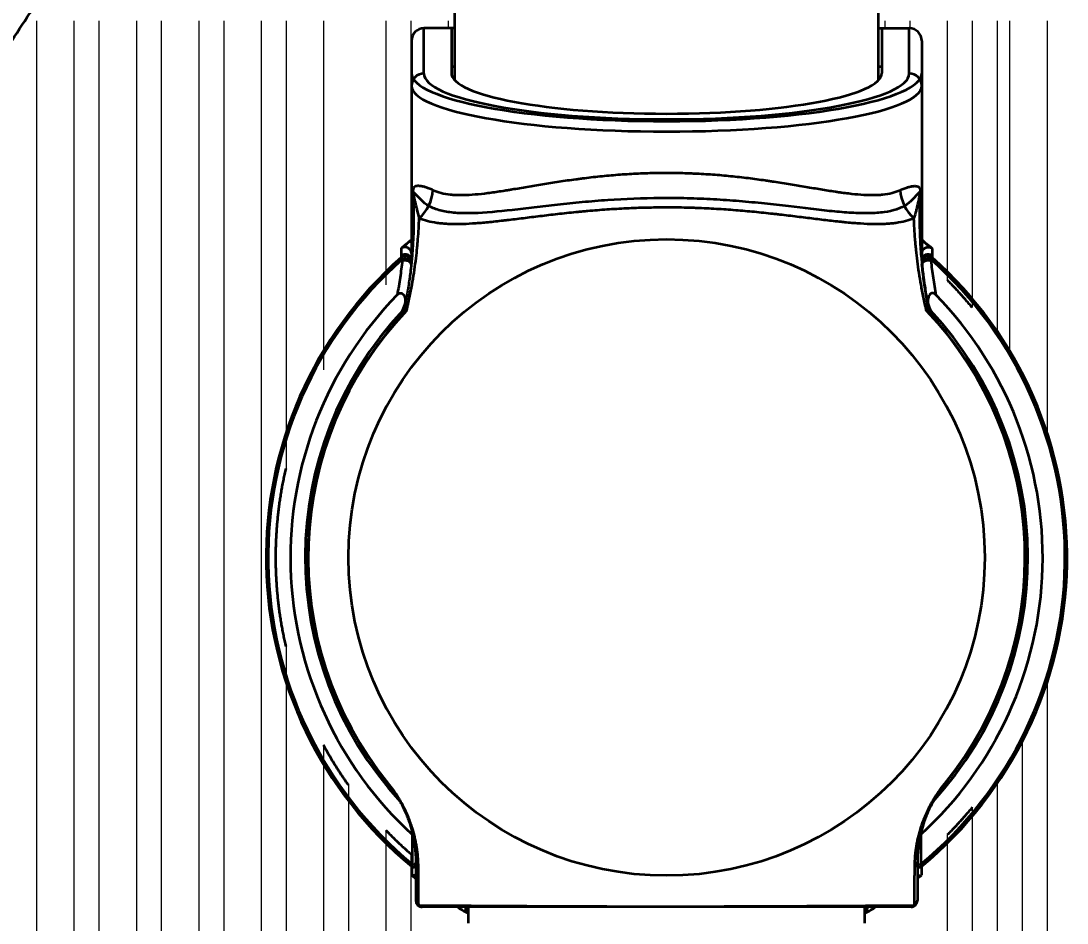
# Model space of a CAD drawing. Header units: millimetres. Extents: x 11 to 411, y 3 to 626.
# Drawn here: x 238.6 to 322.4, y 409.8 to 482.1 of the extents above; entities that cross this region are included whole.
import ezdxf

# ---------------------------------------------------------------- set-up
doc = ezdxf.new("R2010")
doc.units = ezdxf.units.MM
doc.layers.add('1', color=7, linetype='Continuous', lineweight=18)
doc.layers.add('尺寸线层', color=3, linetype='Continuous', lineweight=18)
doc.styles.add('HZ', font='', dxfattribs={"width": 0.8})
doc.styles.get('HZ').set_extended_font_data('宋体')
doc.dimstyles.new('JP20', dxfattribs={"dimtxt": 20, "dimasz": 18, "dimexe": 0.18, "dimexo": 0.0625, "dimgap": 0.09, "dimtad": 1, "dimdec": 1, "dimzin": 12, "dimdsep": 46, "dimtxsty": 'HZ', "dimcen": 0.09, "dimdle": 36, "dimclrd": 136, "dimclre": 4, "dimclrt": 6, "dimadec": 0, "dimazin": 0, "dimtfac": 1, "dimtdec": 1, "dimtmove": 0, "dimatfit": 3, "dimfxl": 1, "dimtolj": 1, "dimarcsym": 0})

# ---------------------------------------------------------------- blocks, each defined once
blk = doc.blocks.new('*X10')
at = {"layer": 'Defpoints', "color": 0}
for p in [(301.841, 534.126), (33.773, 77.126), (220.708, 77.126)]:
    blk.add_point(p, dxfattribs=at)
at = {"layer": '尺寸线层', "color": 4, "linetype": 'Continuous', "lineweight": -2}
for p, q in [((301.778, 534.126), (33.593, 534.126)), ((220.646, 77.126), (33.593, 77.126))]:
    blk.add_line(p, q, dxfattribs=at)
at = {"layer": '尺寸线层', "color": 136, "linetype": 'Continuous', "lineweight": -2}
blk.add_line((33.773, 516.126), (33.773, 95.126), dxfattribs=at)
at = {"layer": '尺寸线层', "color": 136}
for points in [[(36.773, 516.126), (30.773, 516.126), (33.773, 534.126)], [(30.773, 95.126), (36.773, 95.126), (33.773, 77.126)]]:
    blk.add_solid(points, dxfattribs=at)
at = {"layer": '尺寸线层', "color": 6, "insert": (23.683, 305.626), "char_height": 20, "attachment_point": 5, "rotation": 90, "style": 'HZ', "bg_fill": 3, "box_fill_scale": 1.1, "bg_fill_color": 256, "bg_fill_true_color": 13158600, "bg_fill_transparency": 0}
blk.add_mtext('\\A1;457', dxfattribs=at)

msp = doc.modelspace()

# ---------------------------------------------------------------- linework, layer by layer
at = {"layer": '1', "color": 0, "linetype": 'Continuous', "lineweight": 35}
for p, q in [((273.341, 504.126), (273.341, 477.394)), ((307.341, 477.394), (307.341, 504.126)), ((270.891, 477.911), (270.891, 481.542)), ((273.341, 481.542), (270.891, 481.542)), ((273.091, 481.542), (273.091, 477.946)), ((307.341, 481.542), (309.791, 481.542)), ((307.591, 481.542), (307.591, 477.946)), ((309.791, 477.911), (309.791, 481.542)), ((310.791, 480.527), (310.791, 463.094)), ((273.341, 477.455), (273.289, 477.455)), ((307.341, 477.455), (307.393, 477.455)), ((270.004, 468.455), (270.827, 467.617)), ((310.677, 468.455), (309.854, 467.617)), ((268.006, 421.001), (268.033, 421.023)), ((312.676, 421.001), (312.648, 421.023)), ((270.241, 414.7), (270.241, 411.626)), ((310.441, 414.7), (310.441, 411.626)), ((274.441, 411.126), (274.441, 409.826)), ((306.241, 409.826), (306.241, 411.126))]:
    msp.add_line(p, q, dxfattribs=at)
at = {"layer": '1', "color": 0, "linetype": 'Continuous', "lineweight": 15}
for p, q in [((239.841, 482.125), (239.841, 188.108)), ((242.841, 482.124), (242.841, 187.062)), ((244.841, 482.121), (244.841, 186.298)), ((247.841, 482.123), (247.841, 185.062)), ((249.841, 482.124), (249.841, 184.175)), ((252.841, 482.125), (252.841, 182.771)), ((254.841, 482.124), (254.841, 181.778)), ((257.841, 482.124), (257.841, 180.225)), ((259.841, 482.125), (259.841, 446.252)), ((262.841, 482.125), (262.841, 454.155)), ((267.841, 482.125), (267.841, 460.982)), ((269.841, 482.125), (269.841, 462.884)), ((272.841, 482.126), (272.841, 481.542)), ((307.841, 482.125), (307.841, 481.542)), ((309.841, 482.126), (309.841, 481.535)), ((312.841, 482.125), (312.841, 461.357)), ((314.841, 482.125), (314.841, 459.149)), ((316.841, 482.125), (316.841, 456.949)), ((317.841, 482.125), (317.841, 455.363)), ((320.841, 482.125), (320.841, 448.595)), ((259.841, 431.999), (259.841, 179.148)), ((320.841, 429.656), (320.841, 286.952)), ((318.841, 424.715), (318.841, 286.952)), ((262.841, 424.096), (262.841, 177.473)), ((316.841, 421.302), (316.841, 286.952)), ((264.841, 420.888), (264.841, 286.952)), ((314.841, 419.102), (314.841, 286.952)), ((267.841, 417.269), (267.841, 286.952)), ((312.841, 416.895), (312.841, 286.952)), ((269.841, 415.367), (269.841, 286.952))]:
    msp.add_line(p, q, dxfattribs=at)
at = {"layer": '1', "color": 0, "linetype": 'Continuous', "lineweight": 35}
msp.add_circle((290.341, 439.126), 25.5, dxfattribs=at)
for centre, radius, start, end in [((273.091, 477.455), 1, 75.52124, 90), ((307.591, 477.455), 1, 90, 104.47876), ((290.341, 439.126), 32.652, 128.77764, 130.66051), ((290.341, 439.126), 32.627, 128.81431, 130.43259), ((290.341, 439.126), 32.652, 49.33949, 51.22236), ((290.341, 439.126), 32.627, 49.56741, 51.18569), ((290.341, 439.126), 32.102, 131.53146, 230.47879), ((290.341, 439.126), 32.091, 131.53156, 230.46881), ((290.341, 439.126), 31.936, 131.53294, 230.3305), ((290.341, 439.126), 31.936, 309.6695, 48.46706), ((290.341, 439.126), 32.091, 309.53119, 48.46844), ((290.341, 439.126), 32.102, 309.52121, 48.46854), ((290.341, 439.126), 30.147, 135.74703, 227.43618), ((265.071, 460.758), 4.5, 319.43437, 349.83361), ((290.341, 439.126), 30.147, 312.56382, 44.25297), ((290.341, 439.126), 28.966, 136.97042, 222.48328), ((290.341, 439.126), 28.728, 136.48925, 219.05906), ((290.341, 439.126), 28.728, 320.94094, 43.51075), ((290.341, 439.126), 28.966, 317.51672, 43.02958), ((290.341, 439.126), 28.764, 320.94094, 41.45972), ((290.341, 439.126), 32.652, 231.27511, 231.96613), ((290.341, 439.126), 32.652, 308.03369, 308.7248), ((270.741, 411.626), 0.5, 180, 270), ((290.341, 439.126), 32.652, 239.23742, 240.97582), ((290.341, 439.126), 32.652, 299.02281, 300.76265), ((309.941, 411.626), 0.5, 270, 0)]:
    msp.add_arc(centre, radius, start, end, dxfattribs=at)
for centre, major_axis, ratio, start_param, end_param in [((270.891, 480.521), (0, 1.021), 0.979407, 0, 1.570796), ((309.791, 480.521), (0, 1.021), 0.979407, 4.712389, 6.283185), ((290.341, 477.946), (20.45, 0), 0.188679, 3.14285, 6.281928), ((270.891, 476.929), (1, 0), 0.982662, 1.570796, 3.141593), ((290.341, 477.946), (17.25, 0), 0.188679, 3.141593, 6.283185), ((309.791, 476.929), (-1, 0), 0.982662, 3.141593, 4.712389), ((290.341, 476.929), (20.45, 0), 0.179453, 3.141593, 6.283185), ((267.023, 467.993), (-2.996, -0.152), 0.429114, 3.023681, 3.141593), ((268.87, 468.568), (1.109, 2.787), 0.904086, 4.194881, 5.057783), ((311.811, 468.568), (-1.109, 2.787), 0.904086, 1.225402, 2.088304), ((313.658, 467.993), (2.996, -0.152), 0.429114, 3.141593, 3.259504), ((269.387, 462.783), (-0.499, 0.027), 0.997131, 3.141593, 5.490765), ((269.391, 462.921), (-0.5, 0), 0.997424, 3.141593, 5.43301), ((269.377, 462.663), (-0.497, 0.051), 0.517803, 3.164122, 5.228205), ((269.387, 462.782), (-0.499, 0.028), 0.537801, 3.141593, 5.201579), ((311.294, 462.783), (0.499, 0.027), 0.997131, 0.79242, 3.141593), ((311.294, 462.782), (0.499, 0.028), 0.537801, 1.081606, 3.141593), ((311.291, 462.921), (0.5, 0), 0.997424, 0.850175, 3.141593), ((311.304, 462.663), (0.497, 0.051), 0.517803, 1.054981, 3.119913), ((265.396, 461.131), (-3.375, 2.977), 0.85012, 3.141593, 3.470771), ((315.286, 461.131), (3.375, 2.977), 0.85012, 2.812414, 3.141593), ((270.04, 414.517), (-0.201, 0), 0.997561, 0.88222, 3.141593), ((270.04, 414.646), (0.201, 0), 0.568426, 4.271878, 6.283185), ((270.741, 414.7), (-0.5, 0), 0.889804, 0, 0.950734), ((309.941, 414.7), (0.5, 0), 0.889804, 5.332451, 6.283185), ((310.642, 414.646), (-0.201, 0), 0.568426, 0, 2.011308), ((310.642, 414.517), (0.201, 0), 0.997561, 3.141593, 5.400966), ((270.741, 411.626), (0.5, 0), 0.897565, 3.141593, 4.143275), ((270.741, 411.626), (0, 0.5), 0.823395, 2.428114, 3.141593), ((309.941, 411.626), (0, 0.5), 0.823395, 3.141593, 3.855072), ((309.941, 411.626), (-0.5, 0), 0.897565, 2.13991, 3.141593)]:
    msp.add_ellipse(centre, major_axis=major_axis, ratio=ratio, start_param=start_param, end_param=end_param, dxfattribs=at)
for points, knots in [([(293.341, 516.226), (293.365, 518.046), (293.232, 521.298), (292.715, 525.676), (291.902, 529.082), (290.87, 531.664), (289.714, 533.551), (288.145, 535.307), (285.81, 536.799), (282.575, 537.329), (279.366, 536.75), (276.342, 535.458), (272.735, 533.252), (268.562, 529.864), (263.952, 525.354), (259.54, 520.482), (255.436, 515.567), (250.795, 509.672), (245.714, 502.803), (240.402, 495.225), (236.48, 489.386), (233.722, 485.179), (231.612, 481.914), (229.56, 478.685), (227.626, 475.59), (226.031, 473), (224.961, 471.229), (224.712, 470.817), (224.704, 470.798)], [0, 0, 0, 0, 4.436314, 7.96597, 10.760429, 12.97632, 14.74118, 16.14591, 18.717652, 21.342999, 23.962734, 26.586245, 29.347587, 34.291494, 39.735092, 45.229636, 50.582948, 55.740788, 64.192543, 72.576958, 80.480357, 84.173427, 87.999423, 93.197478, 98.034955, 103.644756, 110.050172, 116.054051, 116.054051, 116.054051, 116.054051]), ([(229.867, 467.743), (229.87, 467.75), (230.051, 468.05), (230.875, 469.416), (232.15, 471.496), (233.784, 474.128), (235.632, 477.058), (237.54, 480.037), (239.88, 483.64), (243.054, 488.433), (247.405, 494.794), (252.269, 501.61), (257.596, 508.686), (263.448, 515.901), (269.478, 522.523), (274.719, 527.283), (278.665, 529.911), (281.11, 530.996), (282.756, 531.211), (283.589, 531.01), (284.188, 530.699), (284.764, 530.1), (285.356, 529.188), (286.025, 527.674), (286.719, 525.102), (287.231, 521.125), (287.375, 518.029), (287.341, 516.226)], [0, 0, 0, 0, 4.999966, 10.575746, 15.542935, 19.933097, 24.871271, 28.715773, 31.789432, 38.258922, 45.24456, 52.450395, 59.70459, 67.264917, 75.091864, 81.241803, 84.098084, 86.326163, 87.550396, 87.925594, 88.347719, 89.142588, 89.863822, 90.929437, 93.056745, 96.161803, 100.420141, 100.420141, 100.420141, 100.420141]), ([(271.617, 468.568), (271.815, 468.477), (272.244, 468.33), (272.74, 468.246), (273.037, 468.215), (273.071, 468.211), (273.138, 468.205), (273.172, 468.203), (273.274, 468.195), (273.481, 468.182), (273.696, 468.177), (274.135, 468.177), (274.44, 468.19), (275.076, 468.235), (275.406, 468.268), (276.092, 468.349), (276.448, 468.398), (277.001, 468.48), (277.188, 468.509), (277.474, 468.554), (277.618, 468.578), (277.764, 468.601), (277.862, 468.617), (277.911, 468.625), (278.354, 468.698), (278.756, 468.766), (279.576, 468.905), (279.995, 468.975), (280.848, 469.115), (281.283, 469.184), (282.17, 469.319), (282.621, 469.384), (283.198, 469.461), (283.313, 469.476), (283.546, 469.506), (283.663, 469.521), (284.015, 469.565), (284.251, 469.593), (284.96, 469.672), (285.436, 469.72), (286.395, 469.803), (286.878, 469.839), (287.85, 469.897), (288.339, 469.919), (289.325, 469.949), (289.821, 469.956), (290.445, 469.957), (290.57, 469.956), (290.82, 469.955), (291.194, 469.95), (291.568, 469.942), (291.941, 469.931), (292.066, 469.927), (292.314, 469.918), (292.686, 469.902), (293.054, 469.883), (293.788, 469.84), (294.271, 469.804), (295.229, 469.721), (295.703, 469.674), (296.641, 469.569), (297.105, 469.512), (297.794, 469.42), (298.022, 469.388), (298.363, 469.339), (298.476, 469.323), (298.702, 469.289), (298.815, 469.273), (299.376, 469.188), (299.814, 469.118), (300.671, 468.978), (301.09, 468.907), (301.909, 468.769), (302.31, 468.701), (303.092, 468.572), (303.474, 468.511), (303.94, 468.442), (304.032, 468.428), (304.215, 468.402), (304.487, 468.364), (304.751, 468.33), (305.27, 468.268), (305.603, 468.235), (306.242, 468.189), (306.548, 468.177), (306.988, 468.177), (307.131, 468.181), (307.34, 468.191), (307.409, 468.195), (307.546, 468.205), (307.613, 468.211), (307.943, 468.246), (308.438, 468.33), (308.867, 468.477), (309.064, 468.568)], [0, 0, 0, 0, 1.180728, 2.361455, 2.361455, 2.509046, 2.509046, 2.656637, 2.656637, 2.951819, 3.542183, 3.542183, 4.72291, 4.72291, 5.903638, 5.903638, 7.084366, 7.084366, 7.674729, 7.674729, 7.969911, 8.117502, 8.117502, 8.265093, 8.265093, 9.445821, 9.445821, 10.626548, 10.626548, 11.807276, 11.807276, 12.988004, 12.988004, 13.283186, 13.283186, 13.578367, 13.578367, 14.168731, 14.168731, 15.349459, 15.349459, 16.530186, 16.530186, 17.710914, 17.710914, 18.891642, 18.891642, 19.186824, 19.186824, 19.482005, 20.072369, 20.072369, 20.367551, 20.367551, 20.662733, 21.253097, 21.253097, 22.433825, 22.433825, 23.614552, 23.614552, 24.79528, 24.79528, 25.385644, 25.385644, 25.680825, 25.680825, 25.976007, 25.976007, 27.156735, 27.156735, 28.337463, 28.337463, 29.51819, 29.51819, 30.698918, 30.698918, 30.9941, 30.9941, 31.289282, 31.879645, 31.879645, 33.060373, 33.060373, 34.241101, 34.241101, 34.831464, 34.831464, 35.126646, 35.126646, 35.421828, 35.421828, 36.602556, 37.783283, 37.783283, 37.783283, 37.783283]), ([(271.617, 468.568), (271.503, 468.62), (271.394, 468.665), (271.187, 468.742), (271.089, 468.774), (270.904, 468.828), (270.817, 468.849), (270.695, 468.872), (270.656, 468.878), (270.58, 468.889), (270.543, 468.892), (270.473, 468.897), (270.439, 468.898), (270.375, 468.897), (270.344, 468.894), (270.286, 468.886), (270.258, 468.881), (270.206, 468.864), (270.181, 468.854), (270.147, 468.833), (270.135, 468.825), (270.114, 468.806), (270.103, 468.795), (270.084, 468.771), (270.074, 468.756), (270.06, 468.731), (270.056, 468.721), (270.047, 468.701), (270.043, 468.689), (270.035, 468.664), (270.031, 468.65), (270.024, 468.618), (270.02, 468.6), (270.013, 468.558), (270.01, 468.534), (270.007, 468.5), (270.007, 468.493), (270.006, 468.478), (270.004, 468.456), (270.003, 468.432), (270.002, 468.406), (270.001, 468.398), (270.001, 468.38), (270, 468.354), (269.999, 468.327), (269.999, 468.3), (269.999, 468.291), (269.999, 468.273), (269.999, 468.264), (269.999, 468.237), (270, 468.219), (270, 468.183), (270, 468.165), (270.001, 468.13), (270.002, 468.112), (270.004, 468.06), (270.005, 468.027), (270.006, 467.993)], [0, 0, 0, 0, 0.301816, 0.301816, 0.603632, 0.603632, 0.905448, 0.905448, 1.056356, 1.056356, 1.207263, 1.207263, 1.358171, 1.358171, 1.509079, 1.509079, 1.659987, 1.659987, 1.810895, 1.810895, 1.886349, 1.886349, 1.961803, 1.961803, 2.037257, 2.037257, 2.074984, 2.074984, 2.112711, 2.112711, 2.150438, 2.150438, 2.188165, 2.188165, 2.225892, 2.225892, 2.235324, 2.235324, 2.244755, 2.263619, 2.263619, 2.273051, 2.273051, 2.282482, 2.301346, 2.301346, 2.310778, 2.310778, 2.320209, 2.320209, 2.339073, 2.339073, 2.357936, 2.357936, 2.3768, 2.3768, 2.414527, 2.414527, 2.414527, 2.414527]), ([(309.064, 468.568), (309.178, 468.62), (309.287, 468.665), (309.494, 468.742), (309.592, 468.774), (309.777, 468.828), (309.864, 468.849), (309.986, 468.872), (310.026, 468.878), (310.102, 468.889), (310.138, 468.892), (310.208, 468.897), (310.242, 468.898), (310.306, 468.897), (310.337, 468.894), (310.395, 468.886), (310.423, 468.881), (310.475, 468.864), (310.5, 468.854), (310.535, 468.833), (310.546, 468.825), (310.567, 468.806), (310.578, 468.795), (310.598, 468.771), (310.607, 468.756), (310.621, 468.731), (310.625, 468.721), (310.634, 468.701), (310.638, 468.689), (310.646, 468.664), (310.65, 468.65), (310.658, 468.618), (310.661, 468.6), (310.668, 468.558), (310.671, 468.534), (310.674, 468.5), (310.674, 468.493), (310.676, 468.478), (310.677, 468.456), (310.679, 468.432), (310.68, 468.406), (310.68, 468.398), (310.681, 468.38), (310.681, 468.354), (310.682, 468.327), (310.682, 468.3), (310.682, 468.291), (310.682, 468.273), (310.682, 468.264), (310.682, 468.237), (310.682, 468.219), (310.681, 468.183), (310.681, 468.165), (310.68, 468.13), (310.679, 468.112), (310.678, 468.06), (310.676, 468.027), (310.675, 467.993)], [0, 0, 0, 0, 0.301816, 0.301816, 0.603632, 0.603632, 0.905448, 0.905448, 1.056356, 1.056356, 1.207263, 1.207263, 1.358171, 1.358171, 1.509079, 1.509079, 1.659987, 1.659987, 1.810895, 1.810895, 1.886349, 1.886349, 1.961803, 1.961803, 2.037257, 2.037257, 2.074984, 2.074984, 2.112711, 2.112711, 2.150438, 2.150438, 2.188165, 2.188165, 2.225892, 2.225892, 2.235324, 2.235324, 2.244755, 2.263619, 2.263619, 2.273051, 2.273051, 2.282482, 2.301346, 2.301346, 2.310778, 2.310778, 2.320209, 2.320209, 2.339073, 2.339073, 2.357936, 2.357936, 2.3768, 2.3768, 2.414527, 2.414527, 2.414527, 2.414527]), ([(270.019, 468.145), (270.035, 467.845), (270.046, 467.541), (270.062, 466.926), (270.066, 466.615), (270.066, 465.984), (270.061, 465.664), (270.044, 465.015), (270.03, 464.685), (270.011, 464.339), (270.011, 464.328), (270.01, 464.307), (270.008, 464.275), (270.004, 464.201), (269.995, 464.052), (269.986, 463.924), (269.969, 463.667), (269.955, 463.493), (269.912, 462.969), (269.877, 462.614), (269.794, 461.887), (269.746, 461.517), (269.663, 460.946), (269.634, 460.753), (269.571, 460.363), (269.537, 460.165), (269.501, 459.963)], [0, 0, 0, 0, 1.027013, 1.027013, 2.054025, 2.054025, 3.081038, 3.081038, 4.108051, 4.108051, 4.140145, 4.140145, 4.172239, 4.236427, 4.364804, 4.621557, 4.621557, 5.135063, 5.135063, 6.162076, 6.162076, 7.189089, 7.189089, 7.702595, 7.702595, 8.216101, 8.216101, 8.216101, 8.216101]), ([(270.019, 468.145), (270.018, 468.166), (270.017, 468.187), (270.016, 468.221), (270.016, 468.232), (270.015, 468.251), (270.015, 468.257), (270.014, 468.27), (270.014, 468.277), (270.014, 468.287), (270.014, 468.291), (270.014, 468.299), (270.014, 468.303), (270.014, 468.312), (270.014, 468.316), (270.015, 468.324), (270.015, 468.328), (270.015, 468.333), (270.016, 468.334), (270.016, 468.337), (270.016, 468.338), (270.017, 468.34), (270.018, 468.34), (270.019, 468.341), (270.019, 468.34), (270.02, 468.339), (270.021, 468.338), (270.022, 468.336), (270.023, 468.333), (270.026, 468.325), (270.028, 468.319), (270.031, 468.304), (270.033, 468.297), (270.039, 468.272), (270.042, 468.255), (270.05, 468.219), (270.054, 468.2), (270.061, 468.162), (270.065, 468.142), (270.077, 468.083), (270.086, 468.042), (270.111, 467.918), (270.129, 467.833), (270.167, 467.659), (270.187, 467.57), (270.23, 467.389), (270.252, 467.297), (270.298, 467.11), (270.322, 467.015), (270.398, 466.725), (270.453, 466.525), (270.511, 466.317)], [0, 0, 0, 0, 0.035625, 0.035625, 0.053438, 0.053438, 0.062345, 0.062345, 0.071251, 0.071251, 0.075704, 0.075704, 0.080157, 0.080157, 0.084611, 0.084611, 0.089064, 0.089064, 0.093517, 0.093517, 0.09797, 0.09797, 0.106876, 0.106876, 0.115783, 0.115783, 0.124689, 0.124689, 0.142502, 0.142502, 0.178127, 0.178127, 0.213753, 0.213753, 0.285004, 0.285004, 0.356255, 0.356255, 0.427506, 0.427506, 0.570008, 0.570008, 0.855012, 0.855012, 1.140016, 1.140016, 1.42502, 1.42502, 1.710024, 1.710024, 2.280032, 2.280032, 2.280032, 2.280032]), ([(309.854, 467.617), (309.772, 467.546), (309.685, 467.48), (309.118, 467.1), (308.512, 466.899), (307.584, 466.769), (307.39, 466.749), (306.985, 466.72), (306.773, 466.711), (306.117, 466.701), (305.653, 466.715), (304.673, 466.773), (304.157, 466.817), (303.072, 466.925), (302.501, 466.99), (300.742, 467.196), (299.5, 467.349), (297.53, 467.555), (296.852, 467.619), (295.488, 467.732), (294.799, 467.781), (293.408, 467.858), (292.706, 467.887), (291.642, 467.914), (291.286, 467.92), (290.57, 467.926), (290.209, 467.926), (288.418, 467.913), (287.011, 467.855), (284.94, 467.713), (284.253, 467.657), (282.903, 467.53), (282.246, 467.462), (280.967, 467.319), (280.345, 467.246), (279.437, 467.138), (279.139, 467.103), (278.551, 467.034), (278.26, 467), (276.838, 466.841), (275.807, 466.743), (274.646, 466.708), (274.421, 466.705), (273.983, 466.709), (273.77, 466.717), (273.156, 466.756), (272.782, 466.804), (272.102, 466.951), (271.796, 467.05), (271.386, 467.239), (271.258, 467.309), (271.027, 467.457), (270.923, 467.534), (270.827, 467.617)], [0, 0, 0, 0, 0.638714, 0.638714, 3.883562, 3.883562, 4.694774, 4.694774, 5.505986, 5.505986, 7.12841, 7.12841, 8.750834, 8.750834, 10.373258, 10.373258, 13.618106, 13.618106, 15.24053, 15.24053, 16.862954, 16.862954, 18.485378, 18.485378, 19.29659, 19.29659, 20.107802, 20.107802, 23.35265, 23.35265, 24.975074, 24.975074, 26.597498, 26.597498, 28.219922, 28.219922, 29.031134, 29.031134, 29.842346, 29.842346, 33.087194, 33.087194, 33.898406, 33.898406, 34.709618, 34.709618, 36.332042, 36.332042, 37.954466, 37.954466, 38.765677, 38.765677, 39.517225, 39.517225, 39.517225, 39.517225]), ([(310.662, 468.145), (310.663, 468.166), (310.664, 468.187), (310.665, 468.221), (310.666, 468.232), (310.666, 468.251), (310.666, 468.257), (310.667, 468.27), (310.667, 468.277), (310.667, 468.287), (310.667, 468.291), (310.667, 468.299), (310.667, 468.303), (310.667, 468.312), (310.667, 468.316), (310.667, 468.324), (310.666, 468.328), (310.666, 468.333), (310.666, 468.334), (310.665, 468.337), (310.665, 468.338), (310.664, 468.34), (310.664, 468.34), (310.663, 468.341), (310.662, 468.34), (310.661, 468.339), (310.661, 468.338), (310.659, 468.336), (310.658, 468.333), (310.655, 468.325), (310.654, 468.319), (310.65, 468.304), (310.648, 468.297), (310.643, 468.272), (310.639, 468.255), (310.631, 468.219), (310.627, 468.2), (310.62, 468.162), (310.616, 468.142), (310.604, 468.083), (310.595, 468.042), (310.57, 467.918), (310.552, 467.833), (310.514, 467.659), (310.494, 467.57), (310.452, 467.389), (310.429, 467.297), (310.383, 467.11), (310.359, 467.015), (310.283, 466.725), (310.228, 466.525), (310.17, 466.317)], [0, 0, 0, 0, 0.035625, 0.035625, 0.053438, 0.053438, 0.062345, 0.062345, 0.071251, 0.071251, 0.075704, 0.075704, 0.080157, 0.080157, 0.084611, 0.084611, 0.089064, 0.089064, 0.093517, 0.093517, 0.09797, 0.09797, 0.106876, 0.106876, 0.115783, 0.115783, 0.124689, 0.124689, 0.142502, 0.142502, 0.178127, 0.178127, 0.213753, 0.213753, 0.285004, 0.285004, 0.356255, 0.356255, 0.427506, 0.427506, 0.570008, 0.570008, 0.855012, 0.855012, 1.140016, 1.140016, 1.42502, 1.42502, 1.710024, 1.710024, 2.280032, 2.280032, 2.280032, 2.280032]), ([(310.662, 468.145), (310.646, 467.843), (310.635, 467.537), (310.619, 466.919), (310.615, 466.606), (310.616, 465.972), (310.62, 465.651), (310.638, 464.999), (310.651, 464.669), (310.679, 464.164), (310.69, 463.994), (310.714, 463.652), (310.727, 463.479), (310.771, 462.957), (310.806, 462.603), (310.888, 461.879), (310.936, 461.51), (311.018, 460.942), (311.048, 460.75), (311.111, 460.361), (311.145, 460.164), (311.181, 459.963)], [0, 0, 0, 0, 1.027013, 1.027013, 2.054025, 2.054025, 3.081038, 3.081038, 4.10805, 4.10805, 4.621556, 4.621556, 5.135063, 5.135063, 6.162075, 6.162075, 7.189088, 7.189088, 7.702594, 7.702594, 8.2161, 8.2161, 8.2161, 8.2161]), ([(310.17, 466.317), (309.962, 466.226), (309.737, 466.148), (309.257, 466.019), (309.001, 465.968), (308.66, 465.919), (308.591, 465.91), (308.45, 465.894), (308.379, 465.887), (308.163, 465.867), (308.015, 465.856), (307.562, 465.834), (307.246, 465.83), (306.586, 465.841), (306.243, 465.856), (305.527, 465.901), (305.155, 465.932), (304.72, 465.973), (304.672, 465.978), (304.574, 465.988), (304.525, 465.993), (304.378, 466.008), (304.081, 466.038), (303.777, 466.072), (303.163, 466.142), (302.743, 466.193), (301.882, 466.298), (301.44, 466.353), (300.534, 466.465), (300.07, 466.521), (299.475, 466.59), (299.355, 466.604), (299.174, 466.625), (299.114, 466.632), (298.993, 466.645), (298.689, 466.679), (298.384, 466.712), (297.646, 466.789), (297.148, 466.838), (296.14, 466.927), (295.63, 466.967), (294.598, 467.039), (294.076, 467.069), (293.283, 467.107), (293.017, 467.118), (292.615, 467.133), (292.481, 467.137), (292.212, 467.145), (292.077, 467.149), (291.671, 467.158), (291.401, 467.163), (290.994, 467.168), (290.859, 467.169), (290.588, 467.171), (290.452, 467.171), (289.774, 467.171), (289.235, 467.164), (288.168, 467.138), (287.638, 467.119), (286.587, 467.068), (286.066, 467.038), (285.031, 466.966), (284.518, 466.925), (283.881, 466.868), (283.754, 466.857), (283.501, 466.833), (283.374, 466.821), (282.997, 466.785), (282.748, 466.759), (282.01, 466.682), (281.528, 466.628), (280.586, 466.518), (280.125, 466.462), (279.223, 466.351), (278.781, 466.296), (278.134, 466.217), (277.92, 466.191), (277.603, 466.153), (277.499, 466.141), (277.342, 466.122), (277.29, 466.116), (277.186, 466.104), (276.722, 466.051), (276.276, 466.003), (275.511, 465.931), (275.143, 465.901), (274.433, 465.855), (273.749, 465.826), (273.119, 465.834), (272.667, 465.856), (272.519, 465.867), (272.339, 465.883), (272.303, 465.887), (272.232, 465.894), (272.197, 465.898), (272.091, 465.91), (272.022, 465.919), (271.681, 465.968), (271.425, 466.019), (270.944, 466.148), (270.72, 466.225), (270.511, 466.317)], [0, 0, 0, 0, 1.247134, 1.247134, 2.494268, 2.494268, 2.806052, 2.806052, 3.117835, 3.117835, 3.741402, 3.741402, 4.988536, 4.988536, 6.23567, 6.23567, 7.482804, 7.482804, 7.638696, 7.638696, 7.794588, 7.794588, 8.106371, 8.729938, 8.729938, 9.977072, 9.977072, 11.224207, 11.224207, 12.471341, 12.471341, 12.783124, 12.783124, 12.939016, 12.939016, 13.094908, 13.718475, 13.718475, 14.965609, 14.965609, 16.212743, 16.212743, 17.459877, 17.459877, 18.083444, 18.083444, 18.395227, 18.395227, 18.707011, 18.707011, 19.330578, 19.330578, 19.642361, 19.642361, 19.954145, 19.954145, 21.201279, 21.201279, 22.448413, 22.448413, 23.695547, 23.695547, 24.942681, 24.942681, 25.254465, 25.254465, 25.566248, 25.566248, 26.189815, 26.189815, 27.436949, 27.436949, 28.684083, 28.684083, 29.931217, 29.931217, 30.554785, 30.554785, 30.866568, 30.866568, 31.02246, 31.02246, 31.178352, 32.425486, 32.425486, 33.67262, 33.67262, 34.919754, 36.166888, 36.166888, 36.790455, 36.790455, 36.946347, 36.946347, 37.102238, 37.102238, 37.414022, 37.414022, 38.661156, 38.661156, 39.90829, 39.90829, 39.90829, 39.90829]), ([(269.506, 458.905), (269.527, 458.996), (269.549, 459.087), (269.59, 459.267), (269.611, 459.357), (269.67, 459.623), (269.708, 459.798), (269.816, 460.316), (269.881, 460.653), (269.999, 461.31), (270.053, 461.631), (270.15, 462.261), (270.193, 462.57), (270.271, 463.178), (270.306, 463.477), (270.351, 463.919), (270.366, 464.065), (270.392, 464.355), (270.405, 464.499), (270.439, 464.929), (270.458, 465.211), (270.49, 465.769), (270.502, 466.045), (270.511, 466.317)], [0, 0, 0, 0, 0.234151, 0.234151, 0.468303, 0.468303, 0.936605, 0.936605, 1.87321, 1.87321, 2.809816, 2.809816, 3.746421, 3.746421, 4.683026, 4.683026, 5.151329, 5.151329, 5.619631, 5.619631, 6.556237, 6.556237, 7.492842, 7.492842, 7.492842, 7.492842]), ([(311.175, 458.905), (311.154, 458.996), (311.132, 459.087), (311.091, 459.267), (311.071, 459.357), (311.011, 459.623), (310.973, 459.798), (310.865, 460.316), (310.8, 460.653), (310.682, 461.31), (310.628, 461.631), (310.531, 462.261), (310.488, 462.57), (310.41, 463.178), (310.375, 463.477), (310.33, 463.919), (310.315, 464.065), (310.289, 464.355), (310.276, 464.499), (310.242, 464.929), (310.223, 465.211), (310.192, 465.769), (310.179, 466.045), (310.17, 466.317)], [0, 0, 0, 0, 0.234151, 0.234151, 0.468303, 0.468303, 0.936605, 0.936605, 1.87321, 1.87321, 2.809816, 2.809816, 3.746421, 3.746421, 4.683026, 4.683026, 5.151329, 5.151329, 5.619631, 5.619631, 6.556237, 6.556237, 7.492842, 7.492842, 7.492842, 7.492842]), ([(269.755, 463.824), (269.728, 463.852), (269.699, 463.877), (269.653, 463.909), (269.637, 463.919), (269.605, 463.936), (269.589, 463.944), (269.565, 463.954), (269.557, 463.957), (269.54, 463.964), (269.532, 463.966), (269.507, 463.974), (269.491, 463.978), (269.443, 463.989), (269.412, 463.992), (269.365, 463.994), (269.35, 463.994), (269.32, 463.992), (269.306, 463.991), (269.263, 463.985), (269.235, 463.978), (269.182, 463.961), (269.157, 463.951), (269.121, 463.932), (269.104, 463.922), (269.087, 463.911), (269.076, 463.903), (269.071, 463.899), (269.065, 463.895)], [0, 0, 0, 0, 0.0947357, 0.0947357, 0.1421035, 0.1421035, 0.1894713, 0.1894713, 0.2131553, 0.2131553, 0.2368392, 0.2368392, 0.284207, 0.284207, 0.3789427, 0.3789427, 0.4263105, 0.4263105, 0.4736784, 0.4736784, 0.568414, 0.568414, 0.6631497, 0.6631497, 0.7105175, 0.7342015, 0.7342015, 0.7578854, 0.7578854, 0.7578854, 0.7578854]), ([(269.891, 463.481), (269.891, 463.512), (269.888, 463.544), (269.879, 463.59), (269.875, 463.605), (269.866, 463.636), (269.861, 463.651), (269.844, 463.695), (269.83, 463.723), (269.804, 463.763), (269.795, 463.775), (269.776, 463.8), (269.766, 463.813), (269.755, 463.824)], [0, 0, 0, 0, 0.094587, 0.094587, 0.1418805, 0.1418805, 0.1891741, 0.1891741, 0.2837611, 0.2837611, 0.3310546, 0.3310546, 0.3783481, 0.3783481, 0.3783481, 0.3783481]), ([(310.791, 463.481), (310.791, 463.512), (310.794, 463.544), (310.802, 463.59), (310.806, 463.605), (310.815, 463.636), (310.82, 463.651), (310.837, 463.695), (310.852, 463.723), (310.877, 463.763), (310.886, 463.775), (310.905, 463.8), (310.916, 463.813), (310.927, 463.824)], [0, 0, 0, 0, 0.094587, 0.094587, 0.1418805, 0.1418805, 0.1891741, 0.1891741, 0.2837611, 0.2837611, 0.3310546, 0.3310546, 0.3783481, 0.3783481, 0.3783481, 0.3783481]), ([(310.927, 463.824), (310.953, 463.852), (310.982, 463.877), (311.028, 463.909), (311.044, 463.919), (311.076, 463.936), (311.092, 463.944), (311.116, 463.954), (311.125, 463.957), (311.141, 463.964), (311.149, 463.966), (311.174, 463.974), (311.19, 463.978), (311.238, 463.989), (311.269, 463.992), (311.316, 463.994), (311.331, 463.994), (311.361, 463.992), (311.375, 463.991), (311.418, 463.985), (311.446, 463.978), (311.499, 463.961), (311.524, 463.951), (311.56, 463.932), (311.578, 463.922), (311.594, 463.911), (311.605, 463.903), (311.611, 463.899), (311.616, 463.895)], [0, 0, 0, 0, 0.0947357, 0.0947357, 0.1421035, 0.1421035, 0.1894713, 0.1894713, 0.2131553, 0.2131553, 0.2368392, 0.2368392, 0.284207, 0.284207, 0.3789427, 0.3789427, 0.4263105, 0.4263105, 0.4736784, 0.4736784, 0.568414, 0.568414, 0.6631497, 0.6631497, 0.7105175, 0.7342015, 0.7342015, 0.7578854, 0.7578854, 0.7578854, 0.7578854]), ([(269.155, 462.913), (269.106, 462.462), (269.048, 462.008), (268.946, 461.32), (268.91, 461.09), (268.832, 460.628), (268.791, 460.396), (268.747, 460.163)], [0, 0, 0, 0, 1.390209, 1.390209, 2.085313, 2.085313, 2.780418, 2.780418, 2.780418, 2.780418]), ([(269.056, 463.157), (269.057, 463.156), (269.06, 463.152), (269.071, 463.14), (269.079, 463.131), (269.093, 463.115), (269.098, 463.109), (269.109, 463.096), (269.115, 463.089), (269.135, 463.067), (269.149, 463.051), (269.165, 463.032)], [0, 0, 0, 0, 0.0415296, 0.0415296, 0.0830592, 0.0830592, 0.103824, 0.103824, 0.1245888, 0.1245888, 0.1661184, 0.1661184, 0.1661184, 0.1661184]), ([(311.625, 463.157), (311.624, 463.156), (311.621, 463.152), (311.61, 463.14), (311.603, 463.131), (311.588, 463.115), (311.583, 463.109), (311.572, 463.096), (311.566, 463.089), (311.547, 463.067), (311.532, 463.051), (311.516, 463.032)], [0, 0, 0, 0, 0.0415296, 0.0415296, 0.0830592, 0.0830592, 0.103824, 0.103824, 0.1245888, 0.1245888, 0.1661184, 0.1661184, 0.1661184, 0.1661184]), ([(311.526, 462.913), (311.575, 462.462), (311.633, 462.008), (311.735, 461.32), (311.771, 461.09), (311.849, 460.628), (311.89, 460.396), (311.934, 460.163)], [0, 0, 0, 0, 1.390209, 1.390209, 2.085313, 2.085313, 2.780418, 2.780418, 2.780418, 2.780418]), ([(311.181, 459.963), (311.14, 460.188), (311.102, 460.411), (311.031, 460.856), (310.998, 461.077), (310.905, 461.739), (310.852, 462.177), (310.807, 462.612)], [0, 0, 0, 0, 0.668823, 0.668823, 1.337645, 1.337645, 2.67529, 2.67529, 2.67529, 2.67529]), ([(268.747, 460.163), (268.766, 460.183), (268.786, 460.201), (268.828, 460.235), (268.85, 460.25), (268.897, 460.277), (268.922, 460.289), (268.961, 460.301), (268.974, 460.304), (269.001, 460.309), (269.014, 460.31), (269.034, 460.31), (269.041, 460.31), (269.055, 460.309), (269.062, 460.308), (269.082, 460.305), (269.095, 460.302), (269.114, 460.296), (269.12, 460.293), (269.133, 460.288), (269.139, 460.285), (269.157, 460.276), (269.169, 460.268), (269.19, 460.252), (269.201, 460.244), (269.221, 460.225), (269.23, 460.215), (269.256, 460.184), (269.271, 460.162), (269.292, 460.127), (269.298, 460.115), (269.31, 460.091), (269.316, 460.079), (269.331, 460.041), (269.34, 460.016), (269.356, 459.965), (269.363, 459.939), (269.374, 459.886), (269.379, 459.859), (269.391, 459.78), (269.395, 459.726), (269.399, 459.62), (269.399, 459.566), (269.396, 459.513)], [0, 0, 0, 0, 0.080839, 0.080839, 0.161679, 0.161679, 0.242518, 0.242518, 0.282938, 0.282938, 0.323357, 0.323357, 0.343567, 0.343567, 0.363777, 0.363777, 0.404197, 0.404197, 0.424407, 0.424407, 0.444616, 0.444616, 0.485036, 0.485036, 0.525456, 0.525456, 0.565875, 0.565875, 0.646715, 0.646715, 0.687134, 0.687134, 0.727554, 0.727554, 0.808393, 0.808393, 0.889233, 0.889233, 0.970072, 0.970072, 1.131751, 1.131751, 1.293429, 1.293429, 1.293429, 1.293429]), ([(269.407, 459.241), (269.405, 459.251), (269.404, 459.263), (269.404, 459.287), (269.404, 459.3), (269.406, 459.339), (269.408, 459.367), (269.414, 459.425), (269.418, 459.455), (269.426, 459.516), (269.431, 459.547), (269.445, 459.641), (269.455, 459.705), (269.477, 459.833), (269.489, 459.898), (269.501, 459.963)], [0, 0, 0, 0, 0.0456178, 0.0456178, 0.0912355, 0.0912355, 0.1824711, 0.1824711, 0.2737066, 0.2737066, 0.3649421, 0.3649421, 0.5474132, 0.5474132, 0.7298842, 0.7298842, 0.7298842, 0.7298842]), ([(311.274, 459.241), (311.276, 459.251), (311.277, 459.263), (311.277, 459.287), (311.277, 459.3), (311.276, 459.339), (311.273, 459.368), (311.267, 459.426), (311.263, 459.455), (311.255, 459.516), (311.251, 459.547), (311.236, 459.641), (311.226, 459.705), (311.204, 459.833), (311.192, 459.898), (311.181, 459.963)], [0, 0, 0, 0, 0.0456178, 0.0456178, 0.0912355, 0.0912355, 0.1824711, 0.1824711, 0.2737066, 0.2737066, 0.3649421, 0.3649421, 0.5474132, 0.5474132, 0.7298842, 0.7298842, 0.7298842, 0.7298842]), ([(312.145, 457.895), (312.151, 457.887), (312.146, 457.893), (312.102, 457.947), (312.016, 458.057), (311.807, 458.346), (311.509, 458.884), (311.273, 459.469), (311.231, 459.844), (311.224, 459.944)], [0, 0, 0, 0, 0.219025, 0.420423, 0.571953, 0.771122, 1.369162, 2.046417, 2.287655, 2.287655, 2.287655, 2.287655]), ([(311.934, 460.163), (311.915, 460.182), (311.895, 460.201), (311.853, 460.235), (311.831, 460.25), (311.796, 460.271), (311.784, 460.277), (311.759, 460.288), (311.746, 460.293), (311.721, 460.301), (311.708, 460.304), (311.688, 460.308), (311.681, 460.308), (311.667, 460.31), (311.66, 460.31), (311.64, 460.31), (311.627, 460.31), (311.607, 460.306), (311.6, 460.305), (311.587, 460.302), (311.58, 460.3), (311.561, 460.294), (311.548, 460.288), (311.524, 460.276), (311.513, 460.269), (311.48, 460.245), (311.461, 460.226), (311.435, 460.195), (311.426, 460.185), (311.411, 460.162), (311.396, 460.14), (311.383, 460.116), (311.371, 460.092), (311.366, 460.079), (311.35, 460.042), (311.341, 460.017), (311.318, 459.94), (311.306, 459.888), (311.294, 459.808), (311.291, 459.781), (311.287, 459.727), (311.285, 459.7), (311.282, 459.62), (311.283, 459.566), (311.285, 459.513)], [0, 0, 0, 0, 0.080839, 0.080839, 0.161679, 0.161679, 0.202098, 0.202098, 0.242518, 0.242518, 0.282938, 0.282938, 0.303148, 0.303148, 0.323358, 0.323358, 0.363777, 0.363777, 0.383987, 0.383987, 0.404197, 0.404197, 0.444617, 0.444617, 0.485036, 0.485036, 0.565876, 0.565876, 0.606295, 0.606295, 0.646715, 0.687135, 0.687135, 0.727555, 0.727555, 0.808394, 0.808394, 0.970073, 0.970073, 1.050912, 1.050912, 1.131751, 1.131751, 1.29343, 1.29343, 1.29343, 1.29343]), ([(268.77, 458.154), (268.886, 458.285), (269.005, 458.413), (269.189, 458.601), (269.251, 458.663), (269.377, 458.785), (269.441, 458.845), (269.506, 458.905)], [0, 0, 0, 0, 0.525725, 0.525725, 0.788587, 0.788587, 1.05145, 1.05145, 1.05145, 1.05145]), ([(269.506, 458.905), (269.493, 458.937), (269.482, 458.968), (269.462, 459.028), (269.453, 459.057), (269.428, 459.141), (269.415, 459.193), (269.407, 459.241)], [0, 0, 0, 0, 0.0877781, 0.0877781, 0.1755563, 0.1755563, 0.3511125, 0.3511125, 0.3511125, 0.3511125]), ([(311.175, 458.905), (311.188, 458.937), (311.199, 458.968), (311.219, 459.028), (311.228, 459.057), (311.253, 459.141), (311.266, 459.193), (311.274, 459.241)], [0, 0, 0, 0, 0.0877781, 0.0877781, 0.1755563, 0.1755563, 0.3511125, 0.3511125, 0.3511125, 0.3511125]), ([(311.911, 458.154), (311.795, 458.285), (311.676, 458.413), (311.492, 458.601), (311.43, 458.663), (311.304, 458.785), (311.24, 458.845), (311.175, 458.905)], [0, 0, 0, 0, 0.525725, 0.525725, 0.788587, 0.788587, 1.05145, 1.05145, 1.05145, 1.05145]), ([(268.486, 457.827), (268.487, 457.828), (268.502, 457.845), (268.549, 457.903), (268.731, 458.109), (268.791, 458.176)], [0, 0, 0, 0, 0.0475065, 0.3448113, 0.4638584, 0.4638584, 0.4638584, 0.4638584]), ([(312.191, 457.831), (312.189, 457.834), (312.186, 457.837), (312.181, 457.843), (312.179, 457.846), (312.172, 457.854), (312.167, 457.86), (312.159, 457.87), (312.155, 457.874), (312.148, 457.883), (312.144, 457.887), (312.138, 457.895), (312.135, 457.899), (312.129, 457.906), (312.126, 457.909), (312.118, 457.919), (312.113, 457.925), (312.104, 457.936), (312.1, 457.941), (312.092, 457.951), (312.089, 457.956), (312.078, 457.969), (312.071, 457.978), (312.053, 458.001), (312.042, 458.015), (312.023, 458.04), (312.014, 458.052), (311.998, 458.073), (311.99, 458.084), (311.976, 458.103), (311.969, 458.113), (311.957, 458.13), (311.951, 458.137), (311.946, 458.145)], [0, 0, 0, 0, 0.0036132, 0.0036132, 0.0072263, 0.0072263, 0.0144527, 0.0144527, 0.021679, 0.021679, 0.0289054, 0.0289054, 0.0361317, 0.0361317, 0.0433581, 0.0433581, 0.0578108, 0.0578108, 0.0722635, 0.0722635, 0.0867162, 0.0867162, 0.1156215, 0.1156215, 0.1734323, 0.1734323, 0.2312431, 0.2312431, 0.2890539, 0.2890539, 0.3468646, 0.3468646, 0.3981998, 0.3981998, 0.3981998, 0.3981998]), ([(268.006, 421.001), (268.077, 420.913), (268.146, 420.825), (268.281, 420.646), (268.346, 420.557), (268.471, 420.381), (268.531, 420.293), (268.618, 420.161), (268.66, 420.095), (268.702, 420.03), (268.729, 419.986), (268.743, 419.964), (268.809, 419.856), (268.86, 419.771), (268.956, 419.603), (269.002, 419.521), (269.133, 419.277), (269.212, 419.12), (269.303, 418.927), (269.321, 418.889), (269.356, 418.813), (269.406, 418.699), (269.453, 418.589), (269.543, 418.372), (269.597, 418.232), (269.696, 417.959), (269.74, 417.826), (269.802, 417.63), (269.821, 417.566), (269.859, 417.438), (269.876, 417.375), (269.927, 417.187), (269.958, 417.065), (270.013, 416.826), (270.037, 416.709), (270.104, 416.364), (270.138, 416.142), (270.192, 415.711), (270.21, 415.502), (270.235, 415.094), (270.241, 414.895), (270.241, 414.7)], [0, 0, 0, 0, 0.21303, 0.21303, 0.426059, 0.426059, 0.639089, 0.639089, 0.745604, 0.798861, 0.798861, 0.852119, 0.852119, 1.065148, 1.065148, 1.278178, 1.278178, 1.704237, 1.704237, 1.810752, 1.810752, 1.917267, 2.130297, 2.130297, 2.556356, 2.556356, 2.982415, 2.982415, 3.195445, 3.195445, 3.408475, 3.408475, 3.834534, 3.834534, 4.260593, 4.260593, 5.112712, 5.112712, 5.964831, 5.964831, 6.816949, 6.816949, 6.816949, 6.816949]), ([(270.45, 414.338), (270.449, 414.547), (270.441, 414.761), (270.411, 415.199), (270.389, 415.424), (270.342, 415.771), (270.325, 415.888), (270.285, 416.127), (270.262, 416.248), (270.212, 416.495), (270.184, 416.621), (270.138, 416.813), (270.121, 416.878), (270.087, 417.009), (270.069, 417.076), (270.012, 417.277), (269.971, 417.413), (269.88, 417.692), (269.83, 417.834), (269.721, 418.126), (269.662, 418.276), (269.563, 418.506), (269.529, 418.585), (269.475, 418.704), (269.457, 418.744), (269.419, 418.824), (269.4, 418.865), (269.301, 419.068), (269.216, 419.235), (269.075, 419.491), (269.026, 419.577), (268.923, 419.752), (268.869, 419.841), (268.7, 420.113), (268.579, 420.294), (268.417, 420.522), (268.384, 420.568), (268.316, 420.659), (268.282, 420.705), (268.178, 420.843), (268.106, 420.933), (268.033, 421.023)], [0, 0, 0, 0, 0.905681, 0.905681, 1.811362, 1.811362, 2.264203, 2.264203, 2.717043, 2.717043, 3.169884, 3.169884, 3.396304, 3.396304, 3.622724, 3.622724, 4.075565, 4.075565, 4.528405, 4.528405, 4.981246, 4.981246, 5.207666, 5.207666, 5.320876, 5.320876, 5.434086, 5.434086, 5.886927, 5.886927, 6.113347, 6.113347, 6.339767, 6.339767, 6.792608, 6.792608, 6.905818, 6.905818, 7.019028, 7.019028, 7.245448, 7.245448, 7.245448, 7.245448]), ([(310.231, 414.338), (310.233, 414.547), (310.24, 414.761), (310.263, 415.091), (310.272, 415.203), (310.295, 415.429), (310.308, 415.543), (310.34, 415.775), (310.357, 415.893), (310.397, 416.132), (310.42, 416.254), (310.47, 416.501), (310.498, 416.627), (310.545, 416.819), (310.562, 416.884), (310.596, 417.015), (310.614, 417.081), (310.671, 417.282), (310.712, 417.419), (310.804, 417.698), (310.853, 417.841), (310.935, 418.06), (310.964, 418.134), (311.009, 418.247), (311.025, 418.285), (311.056, 418.361), (311.072, 418.399), (311.154, 418.592), (311.225, 418.749), (311.343, 418.991), (311.384, 419.073), (311.469, 419.239), (311.514, 419.323), (311.584, 419.451), (311.621, 419.516), (311.658, 419.581), (311.683, 419.625), (311.696, 419.647), (311.761, 419.757), (311.815, 419.846), (311.926, 420.024), (311.984, 420.114), (312.105, 420.295), (312.168, 420.386), (312.249, 420.501), (312.266, 420.524), (312.299, 420.57), (312.349, 420.638), (312.469, 420.798), (312.575, 420.934), (312.648, 421.023)], [0, 0, 0, 0, 0.905688, 0.905688, 1.358531, 1.358531, 1.811375, 1.811375, 2.264219, 2.264219, 2.717063, 2.717063, 3.169906, 3.169906, 3.396328, 3.396328, 3.62275, 3.62275, 4.075594, 4.075594, 4.528438, 4.528438, 4.754859, 4.754859, 4.86807, 4.86807, 4.981281, 4.981281, 5.434125, 5.434125, 5.660547, 5.660547, 5.886969, 5.886969, 6.00018, 6.056785, 6.056785, 6.113391, 6.113391, 6.339813, 6.339813, 6.566234, 6.566234, 6.792656, 6.792656, 6.849262, 6.849262, 6.905867, 7.019078, 7.2455, 7.2455, 7.2455, 7.2455]), ([(312.676, 421.001), (312.605, 420.914), (312.536, 420.826), (312.435, 420.693), (312.402, 420.648), (312.337, 420.559), (312.305, 420.515), (312.211, 420.381), (312.151, 420.293), (312.035, 420.119), (311.98, 420.032), (311.901, 419.903), (311.875, 419.86), (311.824, 419.775), (311.799, 419.733), (311.726, 419.606), (311.68, 419.523), (311.593, 419.361), (311.551, 419.281), (311.472, 419.124), (311.434, 419.046), (311.326, 418.818), (311.261, 418.669), (311.186, 418.488), (311.171, 418.452), (311.143, 418.381), (311.101, 418.274), (311.062, 418.17), (310.987, 417.964), (310.943, 417.831), (310.881, 417.635), (310.861, 417.571), (310.824, 417.443), (310.806, 417.38), (310.755, 417.193), (310.725, 417.071), (310.67, 416.831), (310.645, 416.714), (310.578, 416.368), (310.543, 416.146), (310.503, 415.822), (310.492, 415.715), (310.473, 415.505), (310.465, 415.401), (310.446, 415.094), (310.441, 414.895), (310.441, 414.7)], [0, 0, 0, 0, 0.213031, 0.213031, 0.319546, 0.319546, 0.426061, 0.426061, 0.639092, 0.639092, 0.852123, 0.852123, 0.958638, 0.958638, 1.065153, 1.065153, 1.278184, 1.278184, 1.491214, 1.491214, 1.704245, 1.704245, 2.130306, 2.130306, 2.236822, 2.236822, 2.343337, 2.556368, 2.556368, 2.982429, 2.982429, 3.195459, 3.195459, 3.40849, 3.40849, 3.834551, 3.834551, 4.260613, 4.260613, 5.112735, 5.112735, 5.538796, 5.538796, 5.964858, 5.964858, 6.81698, 6.81698, 6.81698, 6.81698]), ([(269.954, 414.543), (269.951, 414.53), (269.948, 414.518), (269.942, 414.494), (269.937, 414.472), (269.933, 414.452), (269.928, 414.433), (269.926, 414.425), (269.921, 414.401), (269.918, 414.388), (269.915, 414.375), (269.914, 414.371), (269.913, 414.365), (269.912, 414.363), (269.912, 414.362)], [0, 0, 0, 0, 0.0232051, 0.0232051, 0.0464103, 0.0696154, 0.0696154, 0.0928206, 0.0928206, 0.1392309, 0.1392309, 0.162436, 0.162436, 0.1856412, 0.1856412, 0.1856412, 0.1856412]), ([(270.471, 411.248), (270.468, 411.754), (270.464, 412.264), (270.457, 413.294), (270.454, 413.813), (270.45, 414.338)], [0, 0, 0, 0, 1.545059, 1.545059, 3.090118, 3.090118, 3.090118, 3.090118]), ([(310.21, 411.248), (310.213, 411.754), (310.217, 412.264), (310.224, 413.294), (310.227, 413.813), (310.231, 414.338)], [0, 0, 0, 0, 1.545059, 1.545059, 3.090118, 3.090118, 3.090118, 3.090118]), ([(310.727, 414.543), (310.73, 414.53), (310.733, 414.518), (310.739, 414.494), (310.744, 414.472), (310.749, 414.452), (310.753, 414.433), (310.755, 414.425), (310.76, 414.401), (310.763, 414.388), (310.766, 414.375), (310.767, 414.371), (310.769, 414.365), (310.769, 414.363), (310.769, 414.362)], [0, 0, 0, 0, 0.0232051, 0.0232051, 0.0464103, 0.0696154, 0.0696154, 0.0928206, 0.0928206, 0.1392309, 0.1392309, 0.162436, 0.162436, 0.1856412, 0.1856412, 0.1856412, 0.1856412]), ([(270.241, 413.84), (270.241, 413.827), (270.239, 413.814), (270.236, 413.794), (270.234, 413.788), (270.231, 413.776), (270.229, 413.77), (270.222, 413.752), (270.216, 413.741), (270.204, 413.721), (270.198, 413.711), (270.183, 413.694), (270.176, 413.686), (270.16, 413.672), (270.152, 413.665), (270.127, 413.648), (270.11, 413.64), (270.085, 413.631), (270.076, 413.628), (270.059, 413.624), (270.051, 413.623), (270.026, 413.62), (270.011, 413.62), (269.98, 413.624), (269.966, 413.627), (269.945, 413.635), (269.939, 413.638), (269.926, 413.644), (269.92, 413.648), (269.914, 413.652)], [0, 0, 0, 0, 0.0285473, 0.0285473, 0.0428209, 0.0428209, 0.0570946, 0.0570946, 0.0856418, 0.0856418, 0.1141891, 0.1141891, 0.1427364, 0.1427364, 0.1712837, 0.1712837, 0.2283782, 0.2283782, 0.2569255, 0.2569255, 0.2854728, 0.2854728, 0.3425673, 0.3425673, 0.3996619, 0.3996619, 0.4282092, 0.4282092, 0.4567565, 0.4567565, 0.4567565, 0.4567565]), ([(310.441, 413.84), (310.441, 413.827), (310.442, 413.814), (310.446, 413.794), (310.447, 413.788), (310.451, 413.776), (310.453, 413.77), (310.459, 413.752), (310.465, 413.741), (310.477, 413.721), (310.484, 413.711), (310.498, 413.694), (310.506, 413.686), (310.521, 413.672), (310.529, 413.665), (310.554, 413.648), (310.571, 413.64), (310.597, 413.63), (310.605, 413.628), (310.622, 413.624), (310.63, 413.623), (310.655, 413.62), (310.671, 413.62), (310.701, 413.624), (310.715, 413.627), (310.736, 413.635), (310.742, 413.638), (310.755, 413.644), (310.761, 413.648), (310.767, 413.652)], [0, 0, 0, 0, 0.0285487, 0.0285487, 0.0428231, 0.0428231, 0.0570974, 0.0570974, 0.0856461, 0.0856461, 0.1141948, 0.1141948, 0.1427435, 0.1427435, 0.1712922, 0.1712922, 0.2283896, 0.2283896, 0.2569383, 0.2569383, 0.285487, 0.285487, 0.3425845, 0.3425845, 0.3996819, 0.3996819, 0.4282306, 0.4282306, 0.4567793, 0.4567793, 0.4567793, 0.4567793]), ([(270.471, 411.248), (271.096, 411.244), (271.734, 411.239), (272.716, 411.233), (273.048, 411.231), (273.552, 411.228), (273.721, 411.227), (274.062, 411.225), (274.233, 411.224), (274.751, 411.22), (275.101, 411.218), (275.812, 411.214), (276.173, 411.212), (276.907, 411.207), (277.28, 411.205), (278.041, 411.201), (278.429, 411.199), (279.221, 411.194), (279.625, 411.192), (280.455, 411.188), (280.88, 411.186), (281.535, 411.183), (281.757, 411.182), (282.095, 411.18), (282.208, 411.18), (282.436, 411.179), (282.551, 411.178), (283.127, 411.176), (283.598, 411.174), (284.563, 411.171), (285.057, 411.169), (285.818, 411.167), (286.075, 411.167), (286.402, 411.166), (286.467, 411.166), (286.599, 411.165), (286.796, 411.165), (287.523, 411.164), (288.193, 411.163), (289.007, 411.162), (289.417, 411.162), (289.899, 411.161), (290.107, 411.161), (290.245, 411.161), (290.315, 411.161), (291.491, 411.161), (292.57, 411.163), (293.759, 411.165), (293.957, 411.165), (294.153, 411.166), (294.284, 411.166), (294.35, 411.166), (294.676, 411.167), (294.932, 411.167), (295.691, 411.17), (296.183, 411.171), (297.142, 411.174), (297.61, 411.176), (298.296, 411.179), (298.523, 411.18), (298.859, 411.182), (298.97, 411.182), (299.192, 411.183), (299.302, 411.184), (299.849, 411.186), (300.274, 411.188), (301.103, 411.192), (301.507, 411.194), (302.297, 411.199), (302.683, 411.201), (303.44, 411.205), (303.812, 411.207), (304.541, 411.212), (304.9, 411.214), (305.606, 411.218), (305.954, 411.22), (306.639, 411.225), (306.977, 411.227), (307.644, 411.231), (307.974, 411.233), (308.462, 411.236), (308.624, 411.237), (308.946, 411.239), (309.106, 411.24), (309.584, 411.244), (309.899, 411.246), (310.21, 411.248)], [0, 0, 0, 0, 2.483708, 2.483708, 3.725563, 3.725563, 4.34649, 4.34649, 4.967417, 4.967417, 6.209271, 6.209271, 7.451125, 7.451125, 8.69298, 8.69298, 9.934834, 9.934834, 11.176688, 11.176688, 12.418542, 12.418542, 13.039469, 13.039469, 13.349933, 13.349933, 13.660397, 13.660397, 14.902251, 14.902251, 16.144105, 16.144105, 16.765032, 16.765032, 16.920264, 16.920264, 17.075496, 17.385959, 18.627813, 18.627813, 19.248741, 19.559204, 19.714436, 19.714436, 19.869668, 19.869668, 22.353376, 22.353376, 22.66384, 22.819072, 22.819072, 22.974303, 22.974303, 23.59523, 23.59523, 24.837085, 24.837085, 26.078939, 26.078939, 26.699866, 26.699866, 27.01033, 27.01033, 27.320793, 27.320793, 28.562647, 28.562647, 29.804502, 29.804502, 31.046356, 31.046356, 32.28821, 32.28821, 33.530064, 33.530064, 34.771919, 34.771919, 36.013773, 36.013773, 37.255627, 37.255627, 37.876554, 37.876554, 38.497481, 38.497481, 39.739335, 39.739335, 39.739335, 39.739335]), ([(309.941, 411.126), (309.634, 411.126), (309.323, 411.126), (308.853, 411.126), (308.695, 411.126), (308.378, 411.126), (308.218, 411.126), (307.737, 411.126), (307.413, 411.126), (306.755, 411.126), (306.423, 411.126), (305.748, 411.126), (305.405, 411.126), (304.71, 411.126), (304.357, 411.126), (303.639, 411.126), (303.273, 411.126), (302.528, 411.126), (302.148, 411.126), (301.37, 411.126), (300.973, 411.126), (300.157, 411.126), (299.739, 411.126), (299.2, 411.126), (299.091, 411.126), (298.873, 411.126), (298.543, 411.126), (298.209, 411.126), (297.532, 411.126), (297.071, 411.126), (296.124, 411.126), (295.639, 411.126), (294.889, 411.126), (294.635, 411.126), (294.313, 411.126), (294.248, 411.126), (294.119, 411.126), (293.924, 411.126), (293.728, 411.126), (292.552, 411.126), (291.482, 411.126), (290.315, 411.126), (290.247, 411.126), (290.109, 411.126), (289.903, 411.126), (289.425, 411.126), (289.019, 411.126), (288.212, 411.126), (287.681, 411.126), (287.025, 411.126), (286.894, 411.126), (286.633, 411.126), (286.503, 411.126), (286.116, 411.126), (285.861, 411.126), (285.109, 411.126), (284.621, 411.126), (283.669, 411.126), (283.205, 411.126), (282.636, 411.126), (282.523, 411.126), (282.355, 411.126), (282.299, 411.126), (282.187, 411.126), (281.908, 411.126), (281.636, 411.126), (280.99, 411.126), (280.572, 411.126), (279.755, 411.126), (279.357, 411.126), (278.577, 411.126), (278.196, 411.126), (277.447, 411.126), (277.079, 411.126), (276.357, 411.126), (276.002, 411.126), (275.302, 411.126), (274.957, 411.126), (274.447, 411.126), (274.278, 411.126), (273.942, 411.126), (273.776, 411.126), (273.279, 411.126), (272.953, 411.126), (271.985, 411.126), (271.357, 411.126), (270.741, 411.126)], [0, 0, 0, 0, 1.225, 1.225, 1.8375, 1.8375, 2.45, 2.45, 3.675, 3.675, 4.9, 4.9, 6.125, 6.125, 7.35, 7.35, 8.575, 8.575, 9.8, 9.8, 11.025, 11.025, 12.25, 12.25, 12.55625, 12.55625, 12.8625, 13.475, 13.475, 14.7, 14.7, 15.925, 15.925, 16.5375, 16.5375, 16.690625, 16.690625, 16.84375, 17.15, 17.15, 19.6, 19.6, 19.753125, 19.753125, 19.90625, 20.2125, 20.825, 20.825, 22.05, 22.05, 22.35625, 22.35625, 22.6625, 22.6625, 23.275, 23.275, 24.5, 24.5, 25.725, 25.725, 26.03125, 26.03125, 26.184375, 26.184375, 26.3375, 26.95, 26.95, 28.175, 28.175, 29.4, 29.4, 30.625, 30.625, 31.85, 31.85, 33.075, 33.075, 34.3, 34.3, 34.9125, 34.9125, 35.525, 35.525, 36.75, 36.75, 39.2, 39.2, 39.2, 39.2]), ([(274.433, 410.622), (274.422, 410.632), (274.41, 410.642), (274.369, 410.684), (274.342, 410.719), (274.307, 410.777), (274.296, 410.798), (274.278, 410.841), (274.269, 410.863), (274.259, 410.898), (274.256, 410.91), (274.251, 410.935), (274.248, 410.947), (274.243, 410.985), (274.241, 411.012), (274.241, 411.039)], [0, 0, 0, 0, 0.05113, 0.05113, 0.1918876, 0.1918876, 0.2622664, 0.2622664, 0.3326452, 0.3326452, 0.3678346, 0.3678346, 0.403024, 0.403024, 0.4734028, 0.4734028, 0.4734028, 0.4734028]), ([(306.244, 410.619), (306.257, 410.63), (306.269, 410.641), (306.297, 410.669), (306.311, 410.686), (306.338, 410.721), (306.351, 410.739), (306.374, 410.778), (306.385, 410.798), (306.399, 410.831), (306.403, 410.842), (306.412, 410.864), (306.415, 410.876), (306.426, 410.911), (306.431, 410.936), (306.439, 410.986), (306.441, 411.012), (306.441, 411.039)], [0, 0, 0, 0, 0.0564916, 0.0564916, 0.1269635, 0.1269635, 0.1974354, 0.1974354, 0.2679072, 0.2679072, 0.3031432, 0.3031432, 0.3383791, 0.3383791, 0.408851, 0.408851, 0.4793229, 0.4793229, 0.4793229, 0.4793229])]:
    msp.add_open_spline(points, degree=3, knots=knots, dxfattribs=at)
for points, degree in [([(227.214, 469.151), (227.214, 469.151), (290.341, 575.369), (290.341, 516.226)], 3), ([(270.006, 467.993), (270.011, 467.88), (270.016, 467.766), (270.02, 467.65)], 3), ([(310.675, 467.993), (310.67, 467.88), (310.665, 467.766), (310.661, 467.65)], 3), ([(269.065, 463.895), (269.064, 463.696), (269.062, 463.496), (269.061, 463.295)], 3), ([(311.616, 463.895), (311.617, 463.696), (311.619, 463.496), (311.621, 463.295)], 3), ([(269.061, 463.295), (269.06, 463.25), (269.059, 463.204), (269.056, 463.157)], 3), ([(269.165, 463.032), (269.163, 462.993), (269.16, 462.953), (269.155, 462.913)], 3), ([(311.516, 463.032), (311.518, 462.993), (311.522, 462.953), (311.526, 462.913)], 3), ([(311.621, 463.295), (311.621, 463.25), (311.622, 463.204), (311.625, 463.157)], 3), ([(314.841, 459.149), (313.893, 460.3), (312.841, 461.357)], 2), ([(311.285, 459.513), (311.346, 459.301), (311.423, 459.094), (311.515, 458.892)], 3), ([(259.841, 431.999), (259.434, 433.751), (259.024, 437.326), (259.024, 440.924), (259.434, 444.499), (259.841, 446.252)], 2), ([(264.841, 420.888), (263.744, 422.432), (262.841, 424.096)], 2), ([(314.841, 419.102), (313.893, 417.951), (312.841, 416.895)], 2), ([(267.841, 417.269), (268.799, 416.274), (269.841, 415.367)], 2), ([(269.949, 416.922), (269.951, 416.123), (269.952, 415.331), (269.954, 414.543)], 3), ([(310.732, 416.922), (310.731, 416.123), (310.729, 415.331), (310.727, 414.543)], 3), ([(269.912, 414.362), (269.913, 414.124), (269.913, 413.887), (269.914, 413.652)], 3), ([(310.769, 414.362), (310.769, 414.124), (310.768, 413.887), (310.767, 413.652)], 3)]:
    msp.add_open_spline(points, degree=degree, dxfattribs=at)

# ---------------------------------------------------------------- next in the draw order: dimensions: what is measured, and where the dimension line sits
at = {"layer": '尺寸线层', "color": 0}
dim = msp.add_linear_dim(base=(33.773, 77.126), p1=(301.841, 534.126), p2=(220.708, 77.126), angle=90, dimstyle='JP20', override={"dimscale": 1, "dimsah": 1, "dimtfill": 1, "dimtzin": 8}, dxfattribs=at)
dim.commit()
dim.dimension.update_dxf_attribs({"geometry": '*X10', "text_midpoint": (23.683, 305.626)})

# ---------------------------------------------------------------- next in the draw order: linework, layer by layer
at = {"layer": '1', "color": 0, "linetype": 'Continuous', "lineweight": 35}
msp.add_line((269.891, 480.527), (269.891, 463.094), dxfattribs=at)
msp.add_arc((290.341, 439.126), 28.764, 138.54028, 219.05906, dxfattribs=at)
msp.add_ellipse((290.341, 477.911), major_axis=(19.45, 0), ratio=0.188679, start_param=3.141593, end_param=6.283185, dxfattribs=at)

doc.saveas('drawing.dxf')
